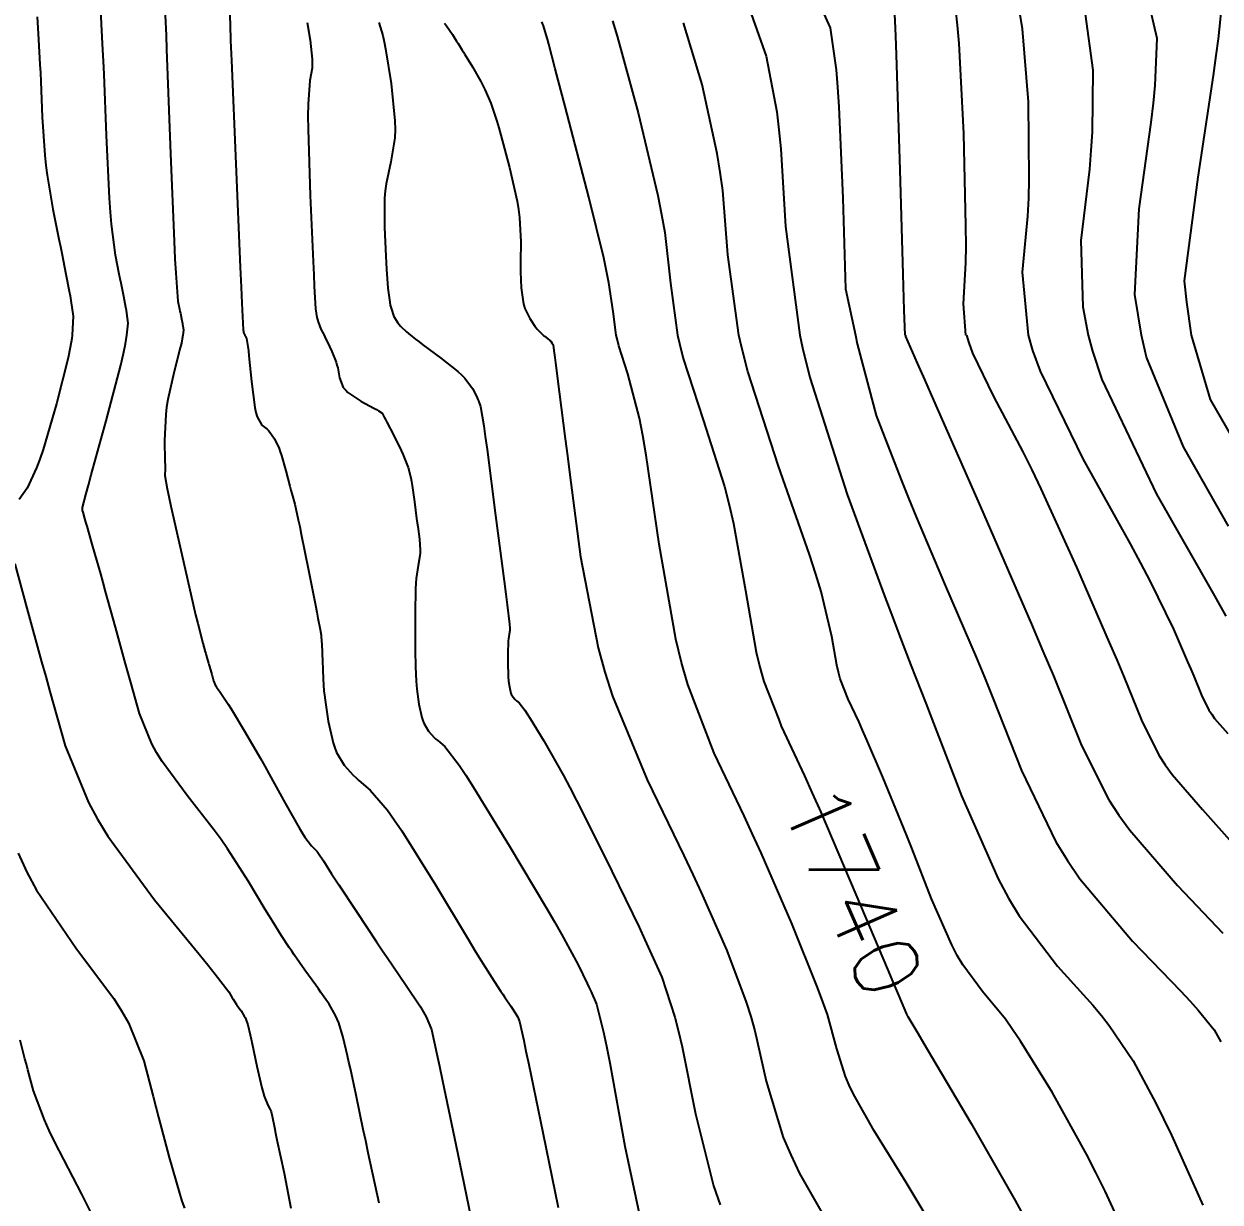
# Model space of a CAD drawing. Header units: metres. Extents: x 837475 to 838479, y 1189012 to 1191015.
# Drawn here: x 837708.2 to 837778.4, y 1189949.2 to 1190018.3 of the extents above; entities that cross this region are included whole.
import ezdxf

# ---------------------------------------------------------------- set-up
doc = ezdxf.new("R2010")
doc.units = ezdxf.units.M
doc.header["$LTSCALE"] = 0.3
doc.layers.add('COTAS 10', color=1, linetype='Continuous')
doc.layers.add('COTAS INT', color=252, linetype='Continuous')
doc.styles.get("Standard").update_dxf_attribs({"font": 'simplex.shx'})

msp = doc.modelspace()

# ---------------------------------------------------------------- linework, layer by layer
at = {"layer": 'COTAS 10'}
for points, elevation in [([(837720.285, 1190019.714), (837720.339, 1190018.213), (837720.377, 1190017.279), (837720.425, 1190016.12), (837720.682, 1190010.062), (837720.943, 1190003.99), (837720.994, 1190002.822), (837721.035, 1190001.877), (837721.105, 1190000.318), (837721.121, 1190000.216), (837721.128, 1190000.189), (837721.136, 1190000.163), (837721.172, 1190000.075), (837721.209, 1190000), (837721.218, 1189999.982), (837721.232, 1189999.953), (837721.247, 1189999.923), (837721.304, 1189999.802), (837721.385, 1189999.337), (837721.415, 1189999.089), (837721.448, 1189998.79), (837721.595, 1189997.282), (837721.791, 1189995.767), (837721.855, 1189995.464), (837721.924, 1189995.211), (837722.208, 1189994.717), (837722.513, 1189994.495), (837722.594, 1189994.414), (837722.673, 1189994.323), (837722.95, 1189993.924), (837723.216, 1189993.36), (837723.288, 1189993.165), (837723.361, 1189992.954), (837723.618, 1189992.052), (837723.853, 1189991.137), (837723.91, 1189990.916), (837723.964, 1189990.711), (837724.133, 1189990.088), (837724.347, 1189989.173), (837724.43, 1189988.783), (837724.523, 1189988.334), (837724.945, 1189986.218), (837725.348, 1189984.161), (837725.43, 1189983.749), (837725.498, 1189983.406), (837725.636, 1189982.734), (837725.685, 1189982.401), (837725.697, 1189982.271), (837725.708, 1189982.125), (837725.744, 1189981.46), (837725.772, 1189980.739), (837725.778, 1189980.558), (837725.783, 1189980.385), (837725.796, 1189979.826), (837725.847, 1189979.138), (837725.877, 1189978.884), (837725.914, 1189978.602), (837726.101, 1189977.353), (837726.384, 1189976.089), (837726.481, 1189975.797), (837726.586, 1189975.53), (837727.031, 1189974.775), (837727.569, 1189974.193), (837727.732, 1189974.035), (837727.902, 1189973.879), (837728.568, 1189973.323), (837729.584, 1189972.137), (837729.975, 1189971.583), (837730.413, 1189970.931), (837732.391, 1189967.763), (837734.311, 1189964.579), (837734.712, 1189963.917), (837735.058, 1189963.352), (837735.837, 1189962.104), (837736.238, 1189961.502), (837736.346, 1189961.343), (837736.451, 1189961.187), (837736.819, 1189960.653), (837737.115, 1189960.203), (837737.176, 1189960.101), (837737.227, 1189960.009), (837737.335, 1189959.756), (837737.573, 1189958.641), (837737.706, 1189958.005), (837737.868, 1189957.227), (837738.698, 1189953.238), (837739.598, 1189948.832)], 1730), ([(837763.518, 1190000), (837763.386, 1190001.833), (837763.521, 1190004.239), (837763.529, 1190005.249), (837763.524, 1190006.408), (837763.398, 1190011.833), (837763.13, 1190017.116), (837763.035, 1190018.186), (837762.93, 1190019.085)], 1750), ([(837742.788, 1190018.434), (837743.058, 1190017.532), (837744.284, 1190013.048), (837745.439, 1190008.202), (837745.665, 1190007.072), (837745.851, 1190006.034), (837746.185, 1190003.048), (837746.603, 1190000), (837746.709, 1189999.521), (837746.937, 1189998.629), (837748.103, 1189995.034), (837749.355, 1189991.134), (837749.638, 1189990.051), (837749.893, 1189988.966), (837750.585, 1189985.034), (837751.218, 1189981.414), (837751.436, 1189980.526), (837751.674, 1189979.687), (837752.536, 1189977.461), (837752.687, 1189977.069), (837754.05, 1189974.159), (837754.507, 1189973.136), (837755, 1189972.019), (837757.069, 1189967.201), (837758.92, 1189962.818), (837759.276, 1189961.975), (837759.564, 1189961.293), (837760.037, 1189960.169), (837760.066, 1189960.104), (837760.074, 1189960.088), (837760.081, 1189960.075), (837760.11, 1189960.037), (837760.698, 1189959.057), (837761.059, 1189958.45), (837761.506, 1189957.696), (837763.834, 1189953.761), (837766.409, 1189949.256), (837767.011, 1189948.142)], 1740), ([(837763.56, 1190000), (837763.687, 1189999.559), (837763.906, 1189998.95), (837765.149, 1189996.405), (837766.867, 1189993.159), (837767.384, 1189992.108), (837767.921, 1189990.99), (837770.01, 1189986.405), (837771.938, 1189981.974), (837772.374, 1189980.954), (837772.766, 1189980.024), (837773.826, 1189977.412), (837774.851, 1189975.376), (837775.221, 1189974.81), (837775.628, 1189974.242), (837777.412, 1189972.181), (837779.301, 1189970.044)], 1750), ([(837713.143, 1189946.608), (837711.644, 1189949.618), (837710.064, 1189952.659), (837709.733, 1189953.35), (837709.448, 1189953.974), (837708.802, 1189955.682), (837708.473, 1189956.917), (837708.387, 1189957.243), (837708.304, 1189957.562), (837708.024, 1189958.658)], 1720)]:
    msp.add_lwpolyline(points, dxfattribs=dict(at, elevation=elevation))
at = {"layer": 'COTAS INT'}
for points, elevation in [([(837754.716, 1190019.914), (837755.55, 1190018.032), (837755.909, 1190015.56), (837755.993, 1190014.547), (837756.071, 1190013.392), (837756.297, 1190008.032), (837756.466, 1190002.73), (837757.048, 1190000), (837757.136, 1189999.488), (837758.265, 1189995.29), (837759.715, 1189991.512), (837760.148, 1189990.435), (837760.596, 1189989.344), (837762.329, 1189985.29), (837764.123, 1189981.109), (837764.609, 1189979.938), (837765.09, 1189978.761), (837766.791, 1189974.462), (837768.804, 1189970.289), (837769.483, 1189969.192), (837770.214, 1189968.121), (837773.294, 1189964.462), (837776.113, 1189961.539), (837776.68, 1189960.932), (837777.155, 1189960.412), (837778.098, 1189959.266), (837778.484, 1189958.546)], 1746), ([(837729.082, 1189949.094), (837728.451, 1189952.035), (837728.3, 1189952.744), (837728.159, 1189953.408), (837727.735, 1189955.426), (837727.403, 1189956.991), (837727.32, 1189957.369), (837727.24, 1189957.724), (837726.985, 1189958.806), (837726.716, 1189959.671), (837726.628, 1189959.888), (837726.535, 1189960.096), (837726.15, 1189960.766), (837725.676, 1189961.442), (837725.527, 1189961.653), (837725.37, 1189961.875), (837724.738, 1189962.764), (837724.112, 1189963.653), (837723.958, 1189963.875), (837723.814, 1189964.087), (837723.364, 1189964.766), (837722.828, 1189965.627), (837722.63, 1189965.953), (837722.409, 1189966.318), (837721.431, 1189967.952), (837720.195, 1189969.872), (837719.813, 1189970.417), (837719.412, 1189970.966), (837717.819, 1189972.998), (837716.351, 1189974.995), (837716.029, 1189975.523), (837715.744, 1189976.041), (837715.02, 1189977.819), (837714.51, 1189979.633), (837714.359, 1189980.173), (837714.205, 1189980.73), (837713.616, 1189982.875), (837713.04, 1189984.971), (837712.894, 1189985.496), (837712.754, 1189985.998), (837712.297, 1189987.61), (837711.953, 1189988.806), (837711.884, 1189989.044), (837711.827, 1189989.243), (837711.716, 1189989.625), (837711.688, 1189989.727), (837711.683, 1189989.748), (837711.679, 1189989.766), (837711.675, 1189989.807), (837711.678, 1189989.833), (837711.679, 1189989.843), (837711.679, 1189989.898), (837711.891, 1189990.708), (837712.026, 1189991.201), (837712.193, 1189991.81), (837713.07, 1189994.981), (837713.933, 1189998.252), (837714.091, 1189998.924), (837714.215, 1189999.495), (837714.279, 1190000), (837714.369, 1190000.716), (837714.283, 1190001.297), (837714.255, 1190001.465), (837714.225, 1190001.636), (837714.102, 1190002.28), (837713.944, 1190003.053), (837713.893, 1190003.306), (837713.838, 1190003.576), (837713.61, 1190004.69), (837713.377, 1190006.511), (837713.319, 1190007.227), (837713.263, 1190008.035), (837713.086, 1190011.715), (837712.946, 1190015.321), (837712.914, 1190016.081), (837712.884, 1190016.739), (837712.802, 1190018.253), (837712.755, 1190019.121)], 1726), ([(837716.513, 1190019.153), (837716.583, 1190017.601), (837716.616, 1190016.766), (837716.656, 1190015.756), (837716.849, 1190010.646), (837717.057, 1190005.513), (837717.106, 1190004.489), (837717.151, 1190003.637), (837717.282, 1190001.994), (837717.379, 1190001.521), (837717.403, 1190001.406), (837717.425, 1190001.299), (837717.492, 1190000.969), (837717.544, 1190000.696), (837717.557, 1190000.623), (837717.569, 1190000.551), (837717.605, 1190000.304), (837717.567, 1190000), (837717.54, 1189999.785), (837717.487, 1189999.542), (837717.42, 1189999.257), (837717.053, 1189997.865), (837716.686, 1189996.229), (837716.619, 1189995.789), (837716.566, 1189995.353), (837716.501, 1189993.827), (837716.523, 1189992.604), (837716.525, 1189992.36), (837716.525, 1189992.157), (837716.514, 1189991.767), (837716.652, 1189990.984), (837716.748, 1189990.533), (837716.867, 1189989.98), (837717.505, 1189987.14), (837718.18, 1189984.211), (837718.323, 1189983.602), (837718.448, 1189983.082), (837718.74, 1189981.934), (837718.887, 1189981.435), (837718.92, 1189981.324), (837718.949, 1189981.225), (837719.024, 1189980.964), (837719.082, 1189980.76), (837719.1, 1189980.696), (837719.119, 1189980.63), (837719.192, 1189980.364), (837719.266, 1189980.092), (837719.286, 1189980.022), (837719.305, 1189979.954), (837719.369, 1189979.724), (837719.461, 1189979.499), (837719.497, 1189979.433), (837719.538, 1189979.366), (837719.724, 1189979.113), (837720.08, 1189978.596), (837720.228, 1189978.363), (837720.398, 1189978.09), (837721.189, 1189976.779), (837722.124, 1189975.177), (837722.383, 1189974.721), (837722.643, 1189974.259), (837723.585, 1189972.545), (837724.394, 1189971.098), (837724.571, 1189970.805), (837724.727, 1189970.558), (837725.117, 1189970.056), (837725.381, 1189969.8), (837725.458, 1189969.708), (837725.535, 1189969.607), (837725.825, 1189969.169), (837726.302, 1189968.41), (837726.497, 1189968.107), (837726.72, 1189967.764), (837727.753, 1189966.19), (837728.934, 1189964.418), (837729.249, 1189963.95), (837729.56, 1189963.492), (837730.642, 1189961.92), (837731.513, 1189960.598), (837731.691, 1189960.297), (837731.842, 1189960.026), (837732.16, 1189959.281), (837732.479, 1189957.834), (837732.63, 1189957.12), (837732.81, 1189956.269), (837733.687, 1189952.064), (837734.595, 1189947.701)], 1728), ([(837750.83, 1190019.12), (837751.795, 1190016.37), (837752.419, 1190013.108), (837752.551, 1190012.056), (837752.664, 1190010.939), (837752.926, 1190006.37), (837753.768, 1190000), (837753.926, 1189999.255), (837754.358, 1189997.516), (837756.556, 1189990.65), (837758.769, 1189984.661), (837759.21, 1189983.474), (837759.578, 1189982.493), (837760.286, 1189980.65), (837760.88, 1189979.165), (837761.176, 1189978.409), (837761.528, 1189977.503), (837763.273, 1189972.987), (837765.422, 1189968.112), (837766.03, 1189966.98), (837766.642, 1189965.943), (837768.899, 1189962.987), (837770.975, 1189960.712), (837771.473, 1189960.104), (837771.938, 1189959.507), (837773.344, 1189957.431), (837774.694, 1189954.91), (837775.125, 1189954.032), (837775.58, 1189953.076), (837777.431, 1189948.972)], 1744), ([(837759.95, 1190000), (837759.906, 1190001.478), (837759.845, 1190003.584), (837759.667, 1190009.693), (837759.477, 1190015.844), (837759.436, 1190017.039), (837759.399, 1190018.013), (837759.305, 1190019.693)], 1748), ([(837778.938, 1189988.808), (837776.285, 1189993.458), (837774.119, 1189998.715), (837773.831, 1190000), (837773.44, 1190002.382), (837773.699, 1190007.414), (837774.397, 1190012.48), (837774.525, 1190013.621), (837774.624, 1190014.648), (837774.743, 1190017.414), (837774.22, 1190019.697)], 1756), ([(837778.525, 1190019.274), (837778.324, 1190017.395), (837778.19, 1190016.412), (837778.023, 1190015.227), (837777.137, 1190009.274), (837776.331, 1190003.189), (837776.458, 1190001.935), (837776.742, 1190000), (837777.863, 1189996.236), (837779.773, 1189992.909)], 1758), ([(837709.021, 1190018.668), (837709.092, 1190017.352), (837709.186, 1190015.876), (837709.211, 1190015.396), (837709.236, 1190014.886), (837709.323, 1190012.784), (837709.47, 1190010.556), (837709.532, 1190009.964), (837709.603, 1190009.385), (837709.937, 1190007.385), (837710.296, 1190005.631), (837710.383, 1190005.206), (837710.464, 1190004.808), (837710.712, 1190003.59), (837710.906, 1190002.576), (837710.953, 1190002.306), (837710.997, 1190002.042), (837711.132, 1190001.127), (837711.067, 1190000), (837711.055, 1189999.8), (837710.965, 1189999.276), (837710.845, 1189998.683), (837710.164, 1189995.976), (837709.366, 1189993.298), (837709.172, 1189992.725), (837708.989, 1189992.224), (837708.428, 1189991.022), (837707.973, 1189990.365)], 1724), ([(837761.927, 1189947.112), (837760.428, 1189949.618), (837760.017, 1189950.295), (837759.608, 1189950.966), (837758.143, 1189953.328), (837756.923, 1189955.476), (837756.668, 1189956.011), (837756.449, 1189956.52), (837755.957, 1189958.143), (837755.394, 1189960.155), (837755.13, 1189960.909), (837754.819, 1189961.748), (837753.306, 1189965.493), (837751.502, 1189969.643), (837751.008, 1189970.739), (837750.516, 1189971.811), (837748.755, 1189975.493), (837747.197, 1189979.518), (837746.832, 1189980.808), (837746.496, 1189982.174), (837745.522, 1189987.74), (837744.763, 1189992.962), (837744.562, 1189994.11), (837744.365, 1189995.13), (837743.687, 1189997.74), (837743.157, 1189999.376), (837743.053, 1189999.782), (837743.004, 1190000), (837742.814, 1190001.387), (837742.576, 1190003.076), (837742.437, 1190003.757), (837742.267, 1190004.531), (837741.387, 1190008.094), (837739.999, 1190013.419), (837739.422, 1190015.633), (837739.041, 1190017.075), (837738.961, 1190017.37), (837738.891, 1190017.62), (837738.732, 1190018.143), (837738.631, 1190018.377)], 1738), ([(837766.661, 1190018.931), (837766.827, 1190017.976), (837767.18, 1190013.693), (837767.224, 1190009.154), (837767.194, 1190008.04), (837767.146, 1190006.986), (837766.824, 1190003.693), (837767.175, 1190000), (837767.431, 1189999.112), (837767.871, 1189997.884), (837770.375, 1189992.755), (837773.152, 1189987.77), (837773.764, 1189986.633), (837774.307, 1189985.602), (837775.702, 1189982.755), (837776.532, 1189980.849), (837776.719, 1189980.41), (837776.888, 1189980.01), (837777.344, 1189978.886), (837777.785, 1189978.011), (837777.944, 1189977.767), (837778.119, 1189977.523), (837778.886, 1189976.636)], 1752), ([(837770.524, 1190018.837), (837770.962, 1190015.553), (837770.924, 1190011.901), (837770.859, 1190010.83), (837770.772, 1190009.733), (837770.262, 1190005.553), (837770.377, 1190001.667), (837770.705, 1190000), (837770.951, 1189999.059), (837771.505, 1189997.402), (837774.708, 1189990.681), (837778.103, 1189984.707), (837778.777, 1189983.521)], 1754), ([(837724.873, 1190018.352), (837725.043, 1190017.308), (837725.153, 1190016.183), (837725.158, 1190015.917), (837725.151, 1190015.67), (837725.032, 1190014.944), (837724.917, 1190013.544), (837724.912, 1190012.873), (837724.919, 1190012.079), (837725.043, 1190008.189), (837725.213, 1190004.316), (837725.25, 1190003.533), (837725.281, 1190002.875), (837725.357, 1190001.542), (837725.433, 1190001.048), (837725.466, 1190000.918), (837725.503, 1190000.792), (837725.678, 1190000.363), (837725.858, 1190000), (837725.902, 1189999.912), (837725.97, 1189999.772), (837726.041, 1189999.625), (837726.318, 1189999.04), (837726.564, 1189998.421), (837726.616, 1189998.253), (837726.66, 1189998.087), (837726.76, 1189997.501), (837726.986, 1189996.94), (837727.11, 1189996.79), (837727.26, 1189996.643), (837728.025, 1189996.132), (837728.787, 1189995.722), (837728.935, 1189995.639), (837729.057, 1189995.569), (837729.269, 1189995.424), (837729.394, 1189995.187), (837729.461, 1189995.059), (837729.542, 1189994.903), (837729.95, 1189994.116), (837730.381, 1189993.242), (837730.477, 1189993.031), (837730.563, 1189992.835), (837730.787, 1189992.24), (837730.94, 1189991.626), (837730.981, 1189991.417), (837731.021, 1189991.191), (837731.162, 1189990.236), (837731.289, 1189989.25), (837731.321, 1189989.005), (837731.351, 1189988.773), (837731.45, 1189988.033), (837731.494, 1189987.396), (837731.49, 1189987.228), (837731.479, 1189987.063), (837731.381, 1189986.498), (837731.266, 1189985.739), (837731.244, 1189985.453), (837731.227, 1189985.134), (837731.2, 1189983.705), (837731.203, 1189982.221), (837731.204, 1189981.866), (837731.207, 1189981.536), (837731.217, 1189980.549), (837731.256, 1189979.711), (837731.275, 1189979.475), (837731.299, 1189979.237), (837731.416, 1189978.365), (837731.591, 1189977.584), (837731.651, 1189977.404), (837731.716, 1189977.239), (837731.99, 1189976.773), (837732.323, 1189976.414), (837732.424, 1189976.316), (837732.528, 1189976.219), (837732.94, 1189975.876), (837733.789, 1189974.774), (837734.171, 1189974.199), (837734.615, 1189973.507), (837736.749, 1189970.032), (837738.914, 1189966.386), (837739.378, 1189965.586), (837739.784, 1189964.877), (837740.764, 1189963.074), (837741.295, 1189961.984), (837741.418, 1189961.724), (837741.531, 1189961.483), (837741.852, 1189960.764), (837742.261, 1189959.122), (837742.429, 1189958.298), (837742.622, 1189957.314), (837743.516, 1189952.429), (837744.595, 1189947.288)], 1732), ([(837729.063, 1190018.345), (837729.311, 1190017.573), (837729.389, 1190017.216), (837729.471, 1190016.797), (837729.801, 1190014.768), (837730.015, 1190012.582), (837730.024, 1190012.065), (837730.01, 1190011.586), (837729.78, 1190010.173), (837729.495, 1190008.874), (837729.447, 1190008.466), (837729.413, 1190008.037), (837729.404, 1190006.317), (837729.483, 1190004.643), (837729.505, 1190004.244), (837729.528, 1190003.873), (837729.608, 1190002.766), (837729.71, 1190001.948), (837729.746, 1190001.759), (837729.786, 1190001.586), (837729.957, 1190001.098), (837730.187, 1190000.728), (837730.264, 1190000.629), (837730.346, 1190000.532), (837730.689, 1190000.193), (837730.929, 1190000), (837731.227, 1189999.761), (837731.432, 1189999.604), (837731.661, 1189999.431), (837732.692, 1189998.674), (837733.704, 1189997.873), (837733.921, 1189997.673), (837734.111, 1189997.482), (837734.572, 1189996.872), (837734.817, 1189996.377), (837734.871, 1189996.26), (837734.919, 1189996.15), (837735.042, 1189995.824), (837735.229, 1189994.678), (837735.317, 1189994.052), (837735.421, 1189993.292), (837735.925, 1189989.429), (837736.42, 1189985.57), (837736.518, 1189984.812), (837736.598, 1189984.189), (837736.744, 1189983.059), (837736.761, 1189982.816), (837736.759, 1189982.752), (837736.755, 1189982.69), (837736.718, 1189982.474), (837736.674, 1189982.186), (837736.666, 1189982.077), (837736.659, 1189981.955), (837736.649, 1189981.411), (837736.65, 1189980.846), (837736.651, 1189980.711), (837736.651, 1189980.585), (837736.655, 1189980.209), (837736.67, 1189979.89), (837736.678, 1189979.8), (837736.687, 1189979.71), (837736.731, 1189979.378), (837736.798, 1189979.08), (837736.821, 1189979.011), (837736.845, 1189978.949), (837736.95, 1189978.771), (837737.076, 1189978.634), (837737.115, 1189978.597), (837737.155, 1189978.56), (837737.311, 1189978.43), (837737.635, 1189978.01), (837737.78, 1189977.791), (837737.949, 1189977.527), (837738.762, 1189976.204), (837739.901, 1189974.18), (837740.276, 1189973.475), (837740.677, 1189972.708), (837742.34, 1189969.412), (837743.966, 1189966.073), (837744.343, 1189965.278), (837744.688, 1189964.54), (837745.67, 1189962.34), (837746.447, 1189959.997), (837746.663, 1189959.168), (837746.879, 1189958.261), (837747.663, 1189954.333), (837748.712, 1189950.1), (837749.096, 1189949)], 1734), ([(837732.925, 1190018.312), (837733.048, 1190018.154), (837733.402, 1190017.641), (837733.638, 1190017.252), (837733.687, 1190017.172), (837733.729, 1190017.103), (837733.965, 1190016.723), (837734.038, 1190016.604), (837734.127, 1190016.46), (837734.569, 1190015.739), (837735.06, 1190014.879), (837735.18, 1190014.647), (837735.292, 1190014.418), (837735.64, 1190013.615), (837735.993, 1190012.559), (837736.108, 1190012.171), (837736.232, 1190011.742), (837736.745, 1190009.845), (837737.19, 1190007.858), (837737.271, 1190007.371), (837737.333, 1190006.913), (837737.406, 1190005.486), (837737.38, 1190004.312), (837737.38, 1190004.012), (837737.383, 1190003.723), (837737.421, 1190002.771), (837737.534, 1190001.96), (837737.584, 1190001.761), (837737.643, 1190001.572), (837737.925, 1190000.979), (837738.225, 1190000.532), (837738.296, 1190000.435), (837738.361, 1190000.35), (837738.72, 1190000), (837738.754, 1189999.972), (837738.799, 1189999.937), (837738.965, 1189999.812), (837739.108, 1189999.699), (837739.139, 1189999.67), (837739.166, 1189999.643), (837739.231, 1189999.557), (837739.266, 1189999.487), (837739.274, 1189999.47), (837739.28, 1189999.455), (837739.298, 1189999.409), (837739.36, 1189998.967), (837739.395, 1189998.702), (837739.438, 1189998.375), (837739.657, 1189996.68), (837740.012, 1189993.919), (837740.141, 1189992.92), (837740.283, 1189991.82), (837740.907, 1189987), (837741.94, 1189981.658), (837742.34, 1189980.229), (837742.789, 1189978.821), (837744.823, 1189973.916), (837746.973, 1189969.484), (837747.494, 1189968.375), (837747.984, 1189967.316), (837749.488, 1189963.916), (837750.633, 1189960.873), (837750.896, 1189960.039), (837751.136, 1189959.208), (837751.81, 1189956.238), (837752.806, 1189952.95), (837753.25, 1189951.919), (837753.767, 1189950.835), (837756.238, 1189946.485)], 1736), ([(837773.633, 1189945.596), (837771.697, 1189949.796), (837771.152, 1189950.894), (837770.603, 1189951.965), (837768.589, 1189955.596), (837766.722, 1189958.602), (837766.266, 1189959.277), (837765.836, 1189959.884), (837764.505, 1189961.512), (837763.34, 1189963.066), (837763.016, 1189963.627), (837762.691, 1189964.245), (837761.512, 1189966.949), (837760.352, 1189969.914), (837760.039, 1189970.696), (837759.73, 1189971.461), (837758.645, 1189974.082), (837757.688, 1189976.31), (837757.46, 1189976.826), (837757.249, 1189977.299), (837756.619, 1189978.645), (837756.15, 1189979.855), (837756.04, 1189980.243), (837755.939, 1189980.654), (837755.647, 1189982.327), (837755.023, 1189984.97), (837754.714, 1189985.991), (837754.345, 1189987.138), (837752.519, 1189992.327), (837750.718, 1189997.882), (837750.365, 1189999.259), (837750.201, 1190000), (837749.555, 1190004.709), (837749.258, 1190008.487), (837749.108, 1190009.564), (837748.929, 1190010.655), (837748.039, 1190014.709), (837746.944, 1190018.326)], 1742), ([(837759.971, 1190000), (837759.974, 1189999.93), (837760.661, 1189998.364), (837761.087, 1189997.396), (837761.614, 1189996.195), (837764.372, 1189989.93), (837767.365, 1189983.053), (837768.042, 1189981.467), (837768.653, 1189980.018), (837770.308, 1189975.937), (837771.917, 1189972.741), (837772.498, 1189971.852), (837773.137, 1189970.961), (837775.937, 1189967.725), (837778.593, 1189964.935)], 1748), ([(837707.706, 1189986.599), (837708.421, 1189983.994), (837709.285, 1189980.852), (837709.528, 1189979.977), (837709.773, 1189979.1), (837710.67, 1189975.914), (837712.026, 1189972.583), (837712.56, 1189971.614), (837713.163, 1189970.624), (837715.914, 1189966.883), (837718.529, 1189963.699), (837719.045, 1189963.061), (837719.473, 1189962.529), (837720.268, 1189961.487), (837720.451, 1189961.181), (837720.492, 1189961.113), (837720.529, 1189961.052), (837720.629, 1189960.891), (837720.729, 1189960.742), (837720.766, 1189960.688), (837720.807, 1189960.629), (837720.99, 1189960.372), (837721.176, 1189960.066), (837721.22, 1189959.977), (837721.261, 1189959.886), (837721.379, 1189959.542), (837721.52, 1189958.956), (837721.575, 1189958.713), (837721.637, 1189958.434), (837721.917, 1189957.136), (837722.213, 1189955.856), (837722.284, 1189955.588), (837722.35, 1189955.359), (837722.551, 1189954.847), (837722.695, 1189954.586), (837722.726, 1189954.515), (837722.752, 1189954.445), (837722.813, 1189954.195), (837722.941, 1189953.534), (837723.009, 1189953.204), (837723.092, 1189952.811), (837723.509, 1189950.858), (837723.914, 1189948.792)], 1724), ([(837707.898, 1189969.622), (837708.422, 1189968.514), (837708.985, 1189967.453), (837711.331, 1189964.01), (837713.516, 1189961.092), (837713.976, 1189960.363), (837714.374, 1189959.668), (837715.286, 1189957.443), (837715.82, 1189955.356), (837715.978, 1189954.748), (837716.141, 1189954.127), (837716.768, 1189951.775), (837717.371, 1189949.677), (837717.519, 1189949.216), (837717.659, 1189948.807)], 1722)]:
    msp.add_lwpolyline(points, dxfattribs=dict(at, elevation=elevation))

# ---------------------------------------------------------------- texts
at = {"layer": 'COTAS 10', "insert": (837752.547, 1189972.669, 1740), "char_height": 3.8, "attachment_point": 7, "rotation": 293.50107}
msp.add_mtext('1740', dxfattribs=at)

doc.saveas('drawing.dxf')
